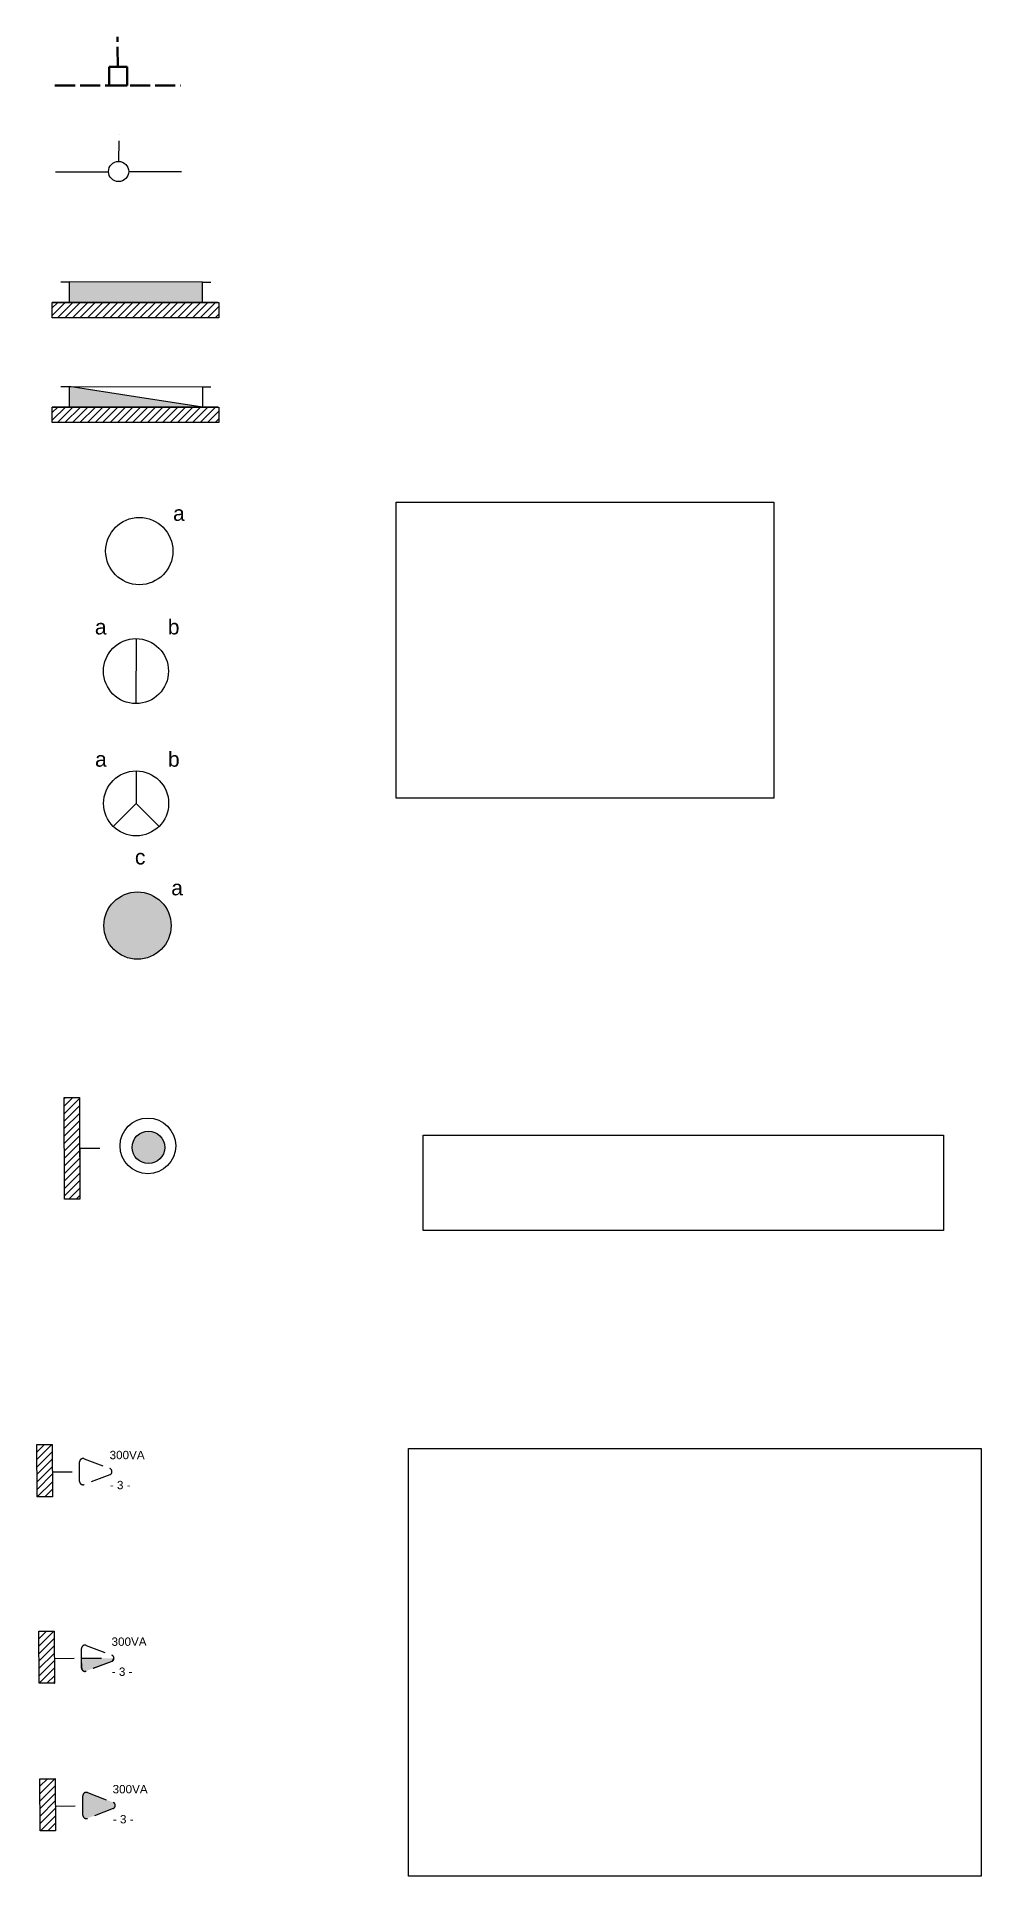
# Model space of a CAD drawing. Header units: millimetres. Extents: x 5291 to 5856, y 208 to 1309.
import ezdxf

# ---------------------------------------------------------------- set-up
doc = ezdxf.new("R2010")
doc.units = ezdxf.units.MM
doc.linetypes.add('ACAD_ISO02W100', pattern=[15, 12, -3])
doc.linetypes.add('ACAD_ISO03W100', pattern=[30, 12, -18])
doc.styles.get("Standard").update_dxf_attribs({"font": 'Arial.ttf'})
picture_1 = doc.add_image_def('image1.png', size_in_pixel=(806, 632))
picture_2 = doc.add_image_def('image2.png', size_in_pixel=(806, 148))
picture_3 = doc.add_image_def('image3.png', size_in_pixel=(806, 602))
pattern_1 = [(45, (0, 0), (-2.245064030267288, 2.245064030267288), [])]

msp = doc.modelspace()

# ---------------------------------------------------------------- hatches: boundary and pattern name
at = {"linetype": 'ACAD_ISO03W100', "lineweight": 30}
h = msp.add_hatch(color=256, dxfattribs=at)
h.dxf.hatch_style = 1
h.paths.add_polyline_path([(5309.98966815367, 1150.046347331388), (5389.917316225168, 1149.855621024964), (5389.917316225168, 1162.005779663474), (5309.98966815367, 1162.196505969898)])
h = msp.add_hatch(dxfattribs=at)
h.set_pattern_fill('LINE', color=256, angle=45)
h.set_pattern_definition(pattern_1)
h.paths.add_polyline_path([(5299.946016133494, 1149.883258264734), (5399.529035102903, 1149.883258264734), (5399.529035102903, 1140.695212330473), (5299.946016133494, 1140.695212330473)])
h = msp.add_hatch(color=256, dxfattribs=at)
h.dxf.hatch_style = 1
h.paths.add_polyline_path([(5310.012944329574, 1087.395779732057), (5389.940592401072, 1087.205053425633), (5349.701570596243, 1093.300418719194), (5310.012944329574, 1099.545938370567)])
h = msp.add_hatch(dxfattribs=at)
h.set_pattern_fill('LINE', color=256, angle=45)
h.set_pattern_definition([(45, (0.02327617590344744, -62.65056759933123), (-2.245064030267288, 2.245064030267288), [])])
h.paths.add_polyline_path([(5299.969292309397, 1087.232690665403), (5399.552311278807, 1087.232690665403), (5399.552311278807, 1078.044644731141), (5299.969292309397, 1078.044644731141)])
h = msp.add_hatch(color=256, dxfattribs=at)
h.dxf.hatch_style = 1
edge = h.paths.add_edge_path()
edge.add_arc((5350.951967573024, 776.861760310738), 20.12591411037764, 0, 360)
h = msp.add_hatch(dxfattribs=at)
h.set_pattern_fill('LINE', color=256, angle=45)
h.set_pattern_definition(pattern_1)
h.paths.add_polyline_path([(5316.203681463822, 673.9751035979134), (5316.444501757579, 613.1213606439596), (5307.256455823318, 613.1213606439596), (5307.015635529561, 673.9751035979134)])
h = msp.add_hatch(color=256, dxfattribs=at)
h.dxf.hatch_style = 1
edge = h.paths.add_edge_path()
edge.add_arc((5357.502207074064, 644.089910352197), 9.708427902493941, 0, 360)
h = msp.add_hatch(dxfattribs=at)
h.set_pattern_fill('LINE', color=256, angle=45)
h.set_pattern_definition([(45, (-16.39205567470708, -193.7050780164836), (-2.245064030267288, 2.245064030267288), [])])
h.paths.add_polyline_path([(5299.874288909433, 466.1729330914959), (5300.039987156981, 434.9708012099327), (5290.85194122272, 434.9708012099327), (5290.686242975172, 466.1729330914959)])
h = msp.add_hatch(dxfattribs=at)
h.set_pattern_fill('LINE', color=256, angle=45)
h.set_pattern_definition([(45, (-15.21937605017774, -305.4247066410911), (-2.245064030267288, 2.245064030267288), [])])
h.paths.add_polyline_path([(5301.046968533962, 354.4533044668884), (5301.21266678151, 323.2511725853252), (5292.024620847249, 323.2511725853252), (5291.858922599701, 354.4533044668884)])
h = msp.add_hatch(color=256, dxfattribs=at)
h.dxf.hatch_style = 1
edge = h.paths.add_edge_path()
edge.add_line((5317.443217479808, 338.3525915752169), (5336.844811711921, 338.2580225563571))
edge.add_line((5336.844811711921, 338.2580225563571), (5335.555221726278, 336.3884457027611))
edge.add_line((5335.555221726278, 336.3884457027611), (5319.568407968436, 330.4190612788187))
edge.add_arc((5319.568407968436, 332.4190612788186), 1.999999999999943, 180.2964103594553, 270, ccw=False)
edge.add_line((5317.568434731789, 332.4087146515516), (5317.443217479808, 338.3525915752169))
h = msp.add_hatch(dxfattribs=at)
h.set_pattern_fill('LINE', color=256, angle=45)
h.set_pattern_definition([(45, (-14.58460977147115, -393.734509693965), (-2.245064030267288, 2.245064030267288), [])])
h.paths.add_polyline_path([(5301.681734812669, 266.1435014140146), (5301.847433060217, 234.9413695324513), (5292.659387125956, 234.9413695324513), (5292.493688878408, 266.1435014140146)])
h = msp.add_hatch(color=256, dxfattribs=at)
h.dxf.hatch_style = 1
edge = h.paths.add_edge_path()
edge.add_line((5320.975973251283, 257.8525950023381), (5336.348356495221, 252.0113293811731))
edge.add_arc((5335.637946480863, 250.1417525275772), 2.000000000000431, -69.19399068337037, 69.19399068337037, ccw=False)
edge.add_line((5336.348356495221, 248.2721756739812), (5320.975973251282, 242.4309100528162))
edge.add_arc((5320.265563236925, 244.3004869064117), 1.999999999999682, 179.9999999999984, 290.80600931660996, ccw=False)
edge.add_line((5318.265563236925, 244.3004869064118), (5318.265563236925, 255.9830181487423))
edge.add_arc((5320.265563236926, 255.9830181487422), 2.000000000000909, 69.19399068339408, 179.9999999999984, ccw=False)

# ---------------------------------------------------------------- linework, layer by layer
at = {"linetype": 'ACAD_ISO02W100', "lineweight": 50}
for p, q in [((5339.171256921323, 1290.987462977788), (5338.983772675601, 1308.927394705694)), ((5338.983772675601, 1308.927394705694), (5338.983772675601, 1308.927394705694)), ((5301.566145814788, 1279.719261868369), (5376.776368027859, 1279.719261868369))]:
    msp.add_line(p, q, dxfattribs=at)
at = {"linetype": 'ACAD_ISO03W100', "lineweight": 30}
for p, q in [((5339.707734951067, 1234.552048901983), (5339.931390519623, 1250.184563328747)), ((5339.931390519623, 1250.184563328747), (5339.931390519623, 1250.184563328747)), ((5305.056828296696, 1162.196506036922), (5309.989640065774, 1162.196506036922)), ((5389.917316225168, 1162.005779663474), (5394.850127994247, 1162.005779663474)), ((5305.080104472599, 1099.545938437591), (5310.012916241678, 1099.545938437591)), ((5389.940592401072, 1099.355212064143), (5394.87340417015, 1099.355212064143)), ((5389.940592401072, 1099.355212064143), (5389.940592401072, 1087.232690665403)), ((5316.203681463822, 673.9751035979134), (5316.444501757579, 613.1213606439596)), ((5316.324091610701, 643.5482321209365), (5340.443778590193, 643.7361744864456)), ((5299.866958232349, 466.287872229533), (5299.990966284325, 434.9518332212305)), ((5299.932035935994, 449.8431541044529), (5316.299748843453, 449.9776511809644)), ((5301.039637856878, 354.5682436049255), (5301.163645908854, 323.232204596623)), ((5301.104715560523, 338.1235254798454), (5317.472428467982, 338.2580225563569)), ((5301.674404135585, 266.2584405520516), (5301.798412187561, 234.9224015437491)), ((5301.739481839229, 249.8137224269715), (5318.107194746689, 249.9482195034831))]:
    msp.add_line(p, q, dxfattribs=at)
at = {"lineweight": 30}
for p, q in [((5301.886069819428, 1228.023309908089), (5333.258903638658, 1228.165866871921)), ((5301.886069819428, 1228.023309908089), (5333.258903638658, 1228.165866871921)), ((5345.974687769498, 1228.216036786592), (5377.347521588728, 1228.358593750425)), ((5310.012916241678, 1099.545938437591), (5389.940592401072, 1099.355212064143)), ((5350.070284605651, 948.657602875865), (5350.00095836711, 909.7401743045289)), ((5350.03562148638, 929.1988885901969), (5350.03562148638, 929.1988885901969)), ((5350.03562148638, 929.1988885901969), (5350.03562148638, 929.1988885901969)), ((5350.03562148638, 929.1988885901969), (5350.03562148638, 929.1988885901969)), ((5350.174862762419, 869.46159519871), (5350.140199643149, 850.002880913042)), ((5336.356300291888, 836.2680026151677), (5350.140199643149, 850.002880913042)), ((5350.138997404755, 850.0202678020225), (5350.138997404755, 850.0202678020225)), ((5350.138997404755, 850.0202678020225), (5350.138997404755, 850.0202678020225)), ((5350.138997404755, 850.0202678020225), (5350.138997404755, 850.0202678020225)), ((5350.140199643149, 850.002880913042), (5363.875077941023, 836.2189815617814)), ((5340.443778590193, 643.7361744864456), (5340.443778590193, 643.7361744864456))]:
    msp.add_line(p, q, dxfattribs=at)
at = {"color": 255, "lineweight": 30, "transparency": 33554508}
for p, q in [((5299.946016133494, 1149.883258264734), (5399.027903694478, 1149.883258264734)), ((5299.969292309397, 1087.232690665403), (5399.051179870381, 1087.232690665403))]:
    msp.add_line(p, q, dxfattribs=at)
at = {"linetype": 'ACAD_ISO03W100', "lineweight": 50}
msp.add_lwpolyline([(5334.002448728519, 1279.719261868369), (5344.848477846455, 1279.719261868369), (5344.848477846455, 1290.987462977788), (5334.002448728519, 1290.987462977788)], close=True, dxfattribs=at)
at = {"lineweight": 30}
for points in [[(5309.98966815367, 1150.046347331388), (5389.917316225168, 1149.855621024964), (5389.917316225168, 1162.005779663474), (5309.98966815367, 1162.196505969898)], [(5310.012944329574, 1087.395779732057), (5389.940592401072, 1087.205053425633), (5349.701570596243, 1093.300418719194), (5310.012944329574, 1099.545938370567)]]:
    msp.add_lwpolyline(points, close=True, dxfattribs=at)
at = {"color": 255, "lineweight": 30, "transparency": 33554508}
for points in [[(5299.946016133494, 1149.883258264734), (5399.027903694478, 1149.883258264734), (5399.027903694478, 1149.883258264734), (5299.946016133494, 1149.883258264734)], [(5299.946016133494, 1149.883258264734), (5399.027903694478, 1149.883258264734), (5399.027903694478, 1149.883258264734), (5299.946016133494, 1149.883258264734)], [(5299.946016133494, 1149.883258264734), (5399.529035102903, 1149.883258264734), (5399.529035102903, 1140.695212330473), (5299.946016133494, 1140.695212330473)], [(5299.969292309397, 1087.232690665403), (5399.051179870381, 1087.232690665403), (5399.051179870381, 1087.232690665403), (5299.969292309397, 1087.232690665403)], [(5299.969292309397, 1087.232690665403), (5399.051179870381, 1087.232690665403), (5399.051179870381, 1087.232690665403), (5299.969292309397, 1087.232690665403)], [(5299.969292309397, 1087.232690665403), (5399.552311278807, 1087.232690665403), (5399.552311278807, 1078.044644731141), (5299.969292309397, 1078.044644731141)], [(5316.203681463822, 673.9751035979134), (5316.444501757579, 613.1213606439596), (5307.256455823318, 613.1213606439596), (5307.015635529561, 673.9751035979134)], [(5299.874288909433, 466.1729330914959), (5300.039987156981, 434.9708012099327), (5290.85194122272, 434.9708012099327), (5290.686242975172, 466.1729330914959)], [(5301.046968533962, 354.4533044668884), (5301.21266678151, 323.2511725853252), (5292.024620847249, 323.2511725853252), (5291.858922599701, 354.4533044668884)], [(5301.681734812669, 266.1435014140146), (5301.847433060217, 234.9413695324513), (5292.659387125956, 234.9413695324513), (5292.493688878408, 266.1435014140146)]]:
    msp.add_lwpolyline(points, close=True, dxfattribs=at)
at = {"linetype": 'ACAD_ISO03W100', "lineweight": 30}
for points in [[(5319.010158857811, 457.6884936557255), (5334.382542101749, 451.8472280345605, -0.6897763968153343), (5334.382542101749, 448.1080743273686), (5319.01015885781, 442.2668087062036, -0.5250451858063852), (5316.299748843453, 444.1363855597991), (5316.299748843453, 455.8189168021296, -0.5250451858063863)], [(5320.18283848234, 345.9688650311181), (5335.555221726278, 340.1275994099531, -0.6897763968153343), (5335.555221726278, 336.3884457027611), (5320.182838482339, 330.5471800815961, -0.5250451858063852), (5317.472428467982, 332.4167569351917), (5317.472428467982, 344.0992881775222, -0.5250451858063863)], [(5317.443217479808, 338.3525915752169), (5336.844811711921, 338.2580225563571), (5335.555221726278, 336.3884457027611), (5319.568407968436, 330.4190612788187, -0.412699137590261), (5317.568434731789, 332.4087146515516)], [(5320.975973251283, 257.8525950023381), (5336.348356495221, 252.0113293811731, -0.6897763968153343), (5336.348356495221, 248.2721756739812), (5320.975973251282, 242.4309100528162, -0.5250451858063852), (5318.265563236925, 244.3004869064118), (5318.265563236925, 255.9830181487423, -0.5250451858063863)]]:
    msp.add_lwpolyline(points, format="xyb", close=True, dxfattribs=at)
at = {"lineweight": 30}
for centre, radius in [((5339.64131396907, 1228.291482401215), 6.030330924209819), ((5352.019247987438, 1001.042489963704), 20.12591411037764), ((5350.03562148638, 929.1988885901969), 19.45874515951897), ((5350.138997404755, 850.0202678020225), 19.45874515951897), ((5350.951967573024, 776.861760310738), 20.12591411037764), ((5357.152958281885, 644.9806744124635), 16.64050886091802), ((5357.502207074064, 644.089910352197), 9.708427902493941)]:
    msp.add_circle(centre, radius, dxfattribs=at)

# ---------------------------------------------------------------- texts
at = {"linetype": 'ACAD_ISO03W100', "lineweight": 30, "attachment_point": 1}
for s, width, insert, char_height in [('a', 20.52453948874336, (5372.209394042242, 1028.154690353783), 9), ('a', 20.52453948874336, (5325.454381360961, 960.1371277615253), 9), ('b', 20.52453948874336, (5369.073166774724, 960.1371277615253), 9), ('b', 20.52453948874336, (5369.176542693099, 880.958506973351), 9), ('a', 20.52453948874336, (5325.557757279335, 880.958506973351), 9), ('c', 20.52453948874336, (5349.405858796894, 822.4378511011514), 9), ('a', 20.52453948874336, (5371.142113627829, 803.9739607008169), 9), ('300VA', 13.99633615918719, (5334.241287274066, 462.4267897292257), 5), ('- 3 -', 13.99633615918719, (5334.377625666756, 444.4443192914369), 5), ('300VA', 13.99633615918719, (5335.413966898595, 350.7071611046182), 5), ('- 3 -', 13.99633615918719, (5335.550305291285, 332.7246906668294), 5), ('300VA', 13.99633615918719, (5336.048733177302, 262.3973580517443), 5), ('- 3 -', 13.99633615918719, (5336.185071569992, 244.4148876139556), 5)]:
    msp.add_mtext_dynamic_manual_height_columns(s, width=width, gutter_width=12.5, heights=[0], dxfattribs=dict(at, insert=insert, char_height=char_height))

# ---------------------------------------------------------------- pictures from other files: only their frames are drawn
at = {"linetype": 'ACAD_ISO03W100', "lineweight": 30}
image = msp.add_image(picture_1, insert=(5505.801356561878, 853.1232380689762), size_in_units=(225.97340430907747, 177.19006392473568), dxfattribs=at)
image.dxf.flags = 7
image = msp.add_image(picture_2, insert=(5521.825668980358, 594.270914546737), size_in_units=(311.5267323887717, 57.20341984309953), dxfattribs=at)
image.dxf.flags = 7
image = msp.add_image(picture_3, insert=(5513.174743351331, 207.7849802947558), size_in_units=(342.680583386481, 255.94753250454278), dxfattribs=at)
image.dxf.flags = 7

doc.saveas('drawing.dxf')
